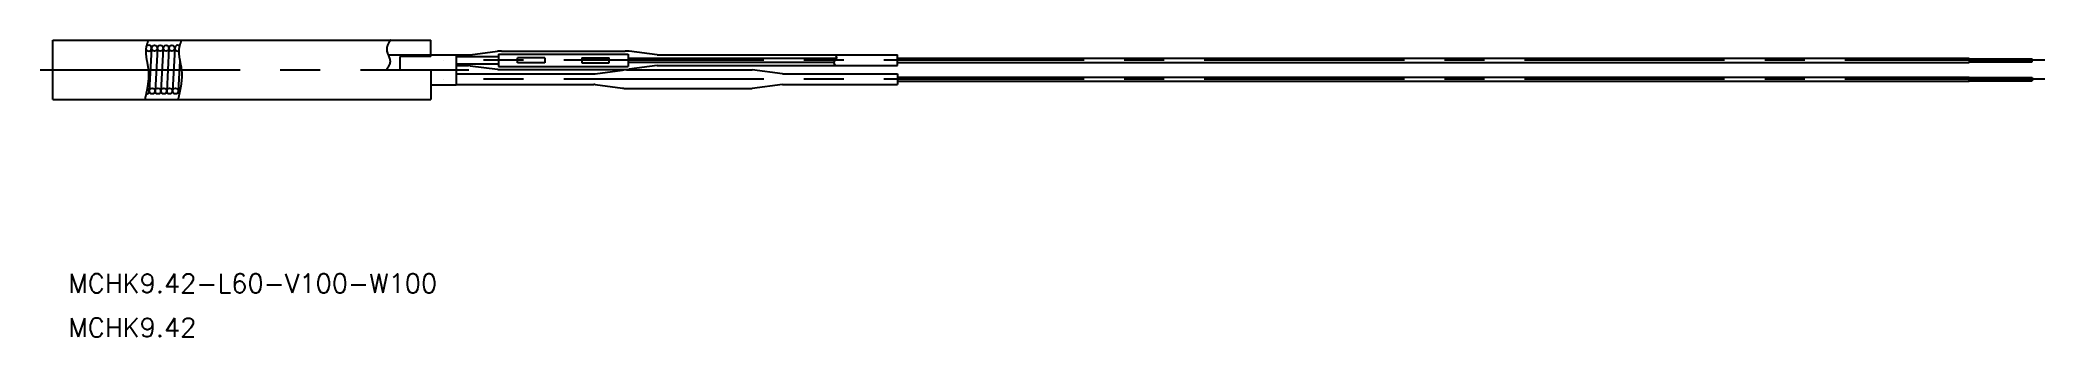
# Model space of a CAD drawing. Extents: x -2 to 316, y -38 to 9.
import ezdxf
from ezdxf.enums import TextEntityAlignment as Align

# ---------------------------------------------------------------- set-up
doc = ezdxf.new("R2010")
doc.units = 0
doc.linetypes.add('CENTER', pattern=[50.8, 31.75, -6.35, 6.35, -6.35])
doc.layers.get('0').update_dxf_attribs({"linetype": 'CONTINUOUS'})
doc.layers.add('CENTER', color=1, linetype='CONTINUOUS')
doc.styles.get("Standard").update_dxf_attribs({"font": 'txt.shx', "height": 3, "bigfont": 'bigfont.shx'})

msp = doc.modelspace()

# ---------------------------------------------------------------- linework, layer by layer
at = {"color": 7, "linetype": 'CONTINUOUS'}
for p, q in [((0, 9.42), (60, 9.42)), ((0, 0), (0, 9.42)), ((15.68, 8.1), (15.32, 1.32)), ((16.6, 8.1), (16.24, 1.32)), ((17.52, 8.1), (17.16, 1.32)), ((18.44, 8.1), (18.08, 1.32)), ((19.36, 8.1), (19, 1.32)), ((53.2, 7.09), (64, 7.09)), ((55.09, 4.71), (55.09, 6.83)), ((60, 6.83), (55.09, 6.83)), ((60, 6.83), (60, 9.42)), ((64, 7.09), (64, 2.33)), ((64, 7.06), (65.97, 7.06)), ((64, 6.8), (70.73, 6.8)), ((66.23, 7.08), (70.56, 7.64)), ((70.73, 7.18), (91.27, 7.18)), ((70.73, 7.18), (70.73, 5.24)), ((71.2, 7.68), (90.8, 7.68)), ((78.06, 6.6), (73.73, 6.6)), ((73.73, 5.82), (73.73, 6.6)), ((78.06, 6.6), (78.06, 5.82)), ((83.94, 6.6), (88.27, 6.6)), ((83.94, 6.6), (83.94, 5.82)), ((88.27, 5.82), (88.27, 6.6)), ((91.27, 7.18), (91.27, 5.24)), ((91.27, 6.52), (124.28, 6.52)), ((95.9, 7.06), (91.44, 7.64)), ((95.9, 7.06), (134, 7.06)), ((134, 5.36), (134, 7.06)), ((134, 6.55), (304, 6.55)), ((304, 6.55), (304, 5.87)), ((304, 6.46), (314, 6.46)), ((314, 5.96), (314, 6.46)), ((20.17, 6.14), (19.91, 1.32)), ((60, 4.71), (60, 0)), ((64, 5.62), (70.73, 5.62)), ((64, 5.36), (65.97, 5.36)), ((64, 4.06), (85.81, 4.06)), ((66.23, 5.34), (70.56, 4.78)), ((70.73, 5.24), (91.27, 5.24)), ((71.2, 4.74), (90.8, 4.74)), ((78.06, 5.82), (73.73, 5.82)), ((83.94, 5.82), (88.27, 5.82)), ((86.07, 4.08), (90.4, 4.64)), ((91.04, 4.68), (110.96, 4.68)), ((91.27, 5.9), (123.92, 5.9)), ((95.9, 5.36), (91.44, 4.78)), ((95.9, 5.36), (134, 5.36)), ((115.74, 4.06), (110.96, 4.68)), ((115.74, 4.06), (134, 4.06)), ((134, 5.87), (304, 5.87)), ((134, 4.06), (134, 2.36)), ((134, 3.55), (304, 3.55)), ((304, 5.96), (314, 5.96)), ((304, 2.87), (304, 3.55)), ((304, 3.46), (314, 3.46)), ((314, 3.46), (314, 2.96)), ((0, 0), (60, 0)), ((60, 2.33), (64, 2.33)), ((64, 2.36), (85.81, 2.36)), ((86.07, 2.34), (90.4, 1.78)), ((91.04, 1.74), (110.96, 1.74)), ((115.74, 2.36), (110.96, 1.74)), ((115.74, 2.36), (134, 2.36)), ((134, 2.87), (304, 2.87)), ((304, 2.96), (314, 2.96))]:
    msp.add_line(p, q, dxfattribs=at)
at = {"color": 3}
for points in [[(15.16, 9.42, 0), (15.14, 9.37, 0), (15.12, 9.32, 0), (15.11, 9.28, 0), (15.09, 9.23, 0), (15.07, 9.18, 0), (15.06, 9.13, 0), (15.04, 9.09, 0), (15.02, 9.04, 0), (15.01, 8.99, 0), (14.99, 8.94, 0), (14.98, 8.9, 0), (14.96, 8.85, 0), (14.95, 8.8, 0), (14.93, 8.75, 0), (14.92, 8.7, 0), (14.91, 8.66, 0), (14.89, 8.61, 0), (14.88, 8.56, 0), (14.87, 8.51, 0), (14.86, 8.46, 0), (14.85, 8.42, 0), (14.84, 8.37, 0), (14.83, 8.32, 0), (14.82, 8.27, 0), (14.81, 8.22, 0), (14.8, 8.17, 0), (14.79, 8.13, 0), (14.79, 8.08, 0), (14.78, 8.03, 0), (14.78, 7.98, 0), (14.77, 7.93, 0), (14.77, 7.88, 0), (14.76, 7.83, 0), (14.76, 7.79, 0), (14.76, 7.74, 0), (14.76, 7.69, 0), (14.76, 7.64, 0), (14.76, 7.59, 0), (14.76, 7.54, 0), (14.76, 7.49, 0), (14.76, 7.44, 0), (14.76, 7.39, 0), (14.76, 7.34, 0), (14.77, 7.29, 0), (14.77, 7.25, 0), (14.77, 7.2, 0), (14.78, 7.15, 0), (14.78, 7.1, 0), (14.79, 7.05, 0), (14.79, 7, 0), (14.8, 6.95, 0), (14.8, 6.9, 0), (14.81, 6.85, 0), (14.82, 6.8, 0), (14.82, 6.75, 0), (14.83, 6.7, 0), (14.84, 6.65, 0), (14.84, 6.6, 0), (14.85, 6.55, 0), (14.86, 6.5, 0), (14.87, 6.45, 0), (14.88, 6.4, 0), (14.88, 6.35, 0), (14.89, 6.3, 0), (14.9, 6.25, 0), (14.91, 6.2, 0), (14.92, 6.15, 0), (14.93, 6.1, 0), (14.94, 6.05, 0), (14.95, 6, 0), (14.96, 5.95, 0), (14.97, 5.9, 0), (14.97, 5.85, 0), (14.98, 5.8, 0), (14.99, 5.75, 0), (15, 5.7, 0), (15.01, 5.65, 0), (15.02, 5.6, 0), (15.03, 5.55, 0), (15.04, 5.5, 0), (15.05, 5.45, 0), (15.06, 5.4, 0), (15.07, 5.35, 0), (15.07, 5.3, 0), (15.08, 5.25, 0), (15.09, 5.2, 0), (15.1, 5.15, 0), (15.11, 5.1, 0), (15.11, 5.05, 0), (15.12, 5, 0), (15.13, 4.95, 0), (15.13, 4.9, 0), (15.14, 4.85, 0), (15.15, 4.8, 0), (15.15, 4.75, 0), (15.16, 4.7, 0), (15.16, 4.65, 0), (15.17, 4.6, 0), (15.17, 4.55, 0), (15.18, 4.5, 0), (15.18, 4.45, 0), (15.18, 4.4, 0), (15.19, 4.35, 0), (15.19, 4.3, 0), (15.19, 4.25, 0), (15.19, 4.2, 0), (15.19, 4.15, 0), (15.2, 4.1, 0), (15.2, 4.05, 0), (15.2, 4.01, 0), (15.2, 3.96, 0), (15.2, 3.91, 0), (15.2, 3.86, 0), (15.2, 3.81, 0), (15.2, 3.76, 0), (15.2, 3.71, 0), (15.2, 3.66, 0), (15.19, 3.61, 0), (15.19, 3.56, 0), (15.19, 3.51, 0), (15.19, 3.46, 0), (15.19, 3.41, 0), (15.18, 3.36, 0), (15.18, 3.31, 0), (15.18, 3.26, 0), (15.17, 3.21, 0), (15.17, 3.16, 0), (15.17, 3.11, 0), (15.16, 3.06, 0), (15.16, 3.01, 0), (15.15, 2.96, 0), (15.15, 2.91, 0), (15.14, 2.86, 0), (15.14, 2.81, 0), (15.13, 2.76, 0), (15.13, 2.71, 0), (15.12, 2.67, 0), (15.11, 2.62, 0), (15.11, 2.57, 0), (15.1, 2.52, 0), (15.1, 2.47, 0), (15.09, 2.42, 0), (15.08, 2.37, 0), (15.07, 2.32, 0), (15.07, 2.27, 0), (15.06, 2.22, 0), (15.05, 2.17, 0), (15.04, 2.12, 0), (15.04, 2.07, 0), (15.03, 2.02, 0), (15.02, 1.97, 0), (15.01, 1.92, 0), (15, 1.87, 0), (14.99, 1.82, 0), (14.98, 1.78, 0), (14.98, 1.73, 0), (14.97, 1.68, 0), (14.96, 1.63, 0), (14.95, 1.58, 0), (14.94, 1.53, 0), (14.93, 1.48, 0), (14.92, 1.43, 0), (14.91, 1.38, 0), (14.9, 1.33, 0), (14.89, 1.28, 0), (14.88, 1.23, 0), (14.87, 1.18, 0), (14.86, 1.13, 0), (14.85, 1.08, 0), (14.84, 1.04, 0), (14.83, 0.99, 0), (14.82, 0.94, 0), (14.81, 0.89, 0), (14.8, 0.84, 0), (14.78, 0.79, 0), (14.77, 0.74, 0), (14.76, 0.69, 0), (14.75, 0.64, 0), (14.74, 0.59, 0), (14.73, 0.54, 0), (14.72, 0.49, 0), (14.71, 0.44, 0), (14.7, 0.39, 0), (14.68, 0.35, 0), (14.67, 0.3, 0), (14.66, 0.25, 0), (14.65, 0.2, 0), (14.64, 0.15, 0), (14.63, 0.1, 0), (14.62, 0.05, 0), (14.61, 0, 0)], [(20.42, 9.42, 0), (20.41, 9.37, 0), (20.39, 9.32, 0), (20.37, 9.28, 0), (20.35, 9.23, 0), (20.33, 9.18, 0), (20.32, 9.13, 0), (20.3, 9.09, 0), (20.28, 9.04, 0), (20.27, 8.99, 0), (20.25, 8.94, 0), (20.23, 8.9, 0), (20.22, 8.85, 0), (20.2, 8.8, 0), (20.19, 8.75, 0), (20.17, 8.71, 0), (20.16, 8.66, 0), (20.14, 8.61, 0), (20.13, 8.56, 0), (20.12, 8.51, 0), (20.11, 8.47, 0), (20.09, 8.42, 0), (20.08, 8.37, 0), (20.07, 8.32, 0), (20.06, 8.27, 0), (20.05, 8.23, 0), (20.04, 8.18, 0), (20.04, 8.13, 0), (20.03, 8.08, 0), (20.02, 8.03, 0), (20.02, 7.98, 0), (20.01, 7.94, 0), (20.01, 7.89, 0), (20, 7.84, 0), (20, 7.79, 0), (20, 7.74, 0), (20, 7.69, 0), (20, 7.64, 0), (20, 7.59, 0), (20, 7.55, 0), (20, 7.5, 0), (20, 7.45, 0), (20, 7.4, 0), (20, 7.35, 0), (20, 7.3, 0), (20.01, 7.25, 0), (20.01, 7.2, 0), (20.02, 7.15, 0), (20.02, 7.1, 0), (20.02, 7.05, 0), (20.03, 7, 0), (20.04, 6.95, 0), (20.04, 6.9, 0), (20.05, 6.86, 0), (20.05, 6.81, 0), (20.06, 6.76, 0), (20.07, 6.71, 0), (20.08, 6.66, 0), (20.08, 6.61, 0), (20.09, 6.56, 0), (20.1, 6.51, 0), (20.11, 6.46, 0), (20.12, 6.41, 0), (20.13, 6.36, 0), (20.14, 6.31, 0), (20.15, 6.26, 0), (20.16, 6.21, 0), (20.17, 6.16, 0), (20.18, 6.11, 0), (20.19, 6.06, 0), (20.2, 6.01, 0), (20.2, 5.96, 0), (20.21, 5.91, 0), (20.22, 5.86, 0), (20.23, 5.81, 0), (20.24, 5.76, 0), (20.25, 5.71, 0), (20.26, 5.66, 0), (20.27, 5.61, 0), (20.28, 5.56, 0), (20.29, 5.51, 0), (20.3, 5.46, 0), (20.31, 5.41, 0), (20.32, 5.36, 0), (20.33, 5.31, 0), (20.34, 5.26, 0), (20.35, 5.21, 0), (20.36, 5.16, 0), (20.37, 5.11, 0), (20.37, 5.06, 0), (20.38, 5.01, 0), (20.39, 4.96, 0), (20.4, 4.91, 0), (20.4, 4.86, 0), (20.41, 4.81, 0), (20.42, 4.76, 0), (20.42, 4.71, 0), (20.43, 4.66, 0), (20.43, 4.61, 0), (20.44, 4.56, 0), (20.44, 4.51, 0), (20.45, 4.46, 0), (20.45, 4.41, 0), (20.46, 4.36, 0), (20.46, 4.31, 0), (20.46, 4.26, 0), (20.46, 4.21, 0), (20.47, 4.16, 0), (20.47, 4.11, 0), (20.47, 4.06, 0), (20.47, 4.01, 0), (20.47, 3.96, 0), (20.47, 3.91, 0), (20.47, 3.86, 0), (20.47, 3.81, 0), (20.47, 3.76, 0), (20.47, 3.71, 0), (20.47, 3.66, 0), (20.47, 3.61, 0), (20.47, 3.56, 0), (20.47, 3.51, 0), (20.46, 3.46, 0), (20.46, 3.41, 0), (20.46, 3.36, 0), (20.46, 3.31, 0), (20.45, 3.26, 0), (20.45, 3.21, 0), (20.45, 3.16, 0), (20.44, 3.11, 0), (20.44, 3.07, 0), (20.43, 3.02, 0), (20.43, 2.97, 0), (20.43, 2.92, 0), (20.42, 2.87, 0), (20.41, 2.82, 0), (20.41, 2.77, 0), (20.4, 2.72, 0), (20.4, 2.67, 0), (20.39, 2.62, 0), (20.39, 2.57, 0), (20.38, 2.52, 0), (20.37, 2.47, 0), (20.37, 2.42, 0), (20.36, 2.37, 0), (20.35, 2.32, 0), (20.34, 2.27, 0), (20.34, 2.22, 0), (20.33, 2.17, 0), (20.32, 2.12, 0), (20.31, 2.07, 0), (20.3, 2.03, 0), (20.3, 1.98, 0), (20.29, 1.93, 0), (20.28, 1.88, 0), (20.27, 1.83, 0), (20.26, 1.78, 0), (20.25, 1.73, 0), (20.24, 1.68, 0), (20.23, 1.63, 0), (20.22, 1.58, 0), (20.21, 1.53, 0), (20.2, 1.48, 0), (20.19, 1.43, 0), (20.18, 1.38, 0), (20.17, 1.33, 0), (20.16, 1.28, 0), (20.15, 1.23, 0), (20.14, 1.18, 0), (20.13, 1.14, 0), (20.12, 1.09, 0), (20.11, 1.04, 0), (20.1, 0.99, 0), (20.09, 0.94, 0), (20.08, 0.89, 0), (20.07, 0.84, 0), (20.06, 0.79, 0), (20.04, 0.74, 0), (20.03, 0.69, 0), (20.02, 0.64, 0), (20.01, 0.59, 0), (20, 0.54, 0), (19.99, 0.49, 0), (19.98, 0.44, 0), (19.96, 0.39, 0), (19.95, 0.35, 0), (19.94, 0.3, 0), (19.93, 0.25, 0), (19.92, 0.2, 0), (19.91, 0.15, 0), (19.9, 0.1, 0), (19.88, 0.05, 0), (19.87, 0, 0)], [(53.57, 9.42, 0), (53.55, 9.4, 0), (53.54, 9.37, 0), (53.52, 9.35, 0), (53.51, 9.32, 0), (53.49, 9.3, 0), (53.48, 9.27, 0), (53.46, 9.25, 0), (53.45, 9.23, 0), (53.44, 9.2, 0), (53.42, 9.18, 0), (53.41, 9.15, 0), (53.39, 9.13, 0), (53.38, 9.1, 0), (53.36, 9.08, 0), (53.35, 9.06, 0), (53.34, 9.03, 0), (53.32, 9.01, 0), (53.31, 8.98, 0), (53.3, 8.96, 0), (53.28, 8.93, 0), (53.27, 8.91, 0), (53.26, 8.89, 0), (53.24, 8.86, 0), (53.23, 8.84, 0), (53.22, 8.81, 0), (53.21, 8.79, 0), (53.2, 8.76, 0), (53.18, 8.74, 0), (53.17, 8.71, 0), (53.16, 8.69, 0), (53.15, 8.67, 0), (53.14, 8.64, 0), (53.13, 8.62, 0), (53.12, 8.59, 0), (53.11, 8.57, 0), (53.1, 8.54, 0), (53.09, 8.52, 0), (53.08, 8.49, 0), (53.07, 8.47, 0), (53.07, 8.44, 0), (53.06, 8.42, 0), (53.05, 8.4, 0), (53.04, 8.37, 0), (53.04, 8.35, 0), (53.03, 8.32, 0), (53.02, 8.3, 0), (53.02, 8.27, 0), (53.01, 8.25, 0), (53.01, 8.22, 0), (53, 8.2, 0), (53, 8.17, 0), (52.99, 8.15, 0), (52.99, 8.12, 0), (52.99, 8.1, 0), (52.99, 8.07, 0), (52.98, 8.05, 0), (52.98, 8.02, 0), (52.98, 8, 0), (52.98, 7.97, 0), (52.98, 7.95, 0), (52.98, 7.92, 0), (52.98, 7.9, 0), (52.98, 7.87, 0), (52.98, 7.85, 0), (52.99, 7.82, 0), (52.99, 7.8, 0), (52.99, 7.77, 0), (53, 7.75, 0), (53, 7.72, 0), (53.01, 7.7, 0), (53.01, 7.67, 0), (53.02, 7.65, 0), (53.02, 7.62, 0), (53.03, 7.6, 0), (53.03, 7.57, 0), (53.04, 7.54, 0), (53.05, 7.52, 0), (53.06, 7.49, 0), (53.06, 7.47, 0), (53.07, 7.44, 0), (53.08, 7.42, 0), (53.09, 7.39, 0), (53.1, 7.37, 0), (53.11, 7.34, 0), (53.11, 7.32, 0), (53.12, 7.29, 0), (53.13, 7.26, 0), (53.14, 7.24, 0), (53.15, 7.21, 0), (53.16, 7.19, 0), (53.17, 7.16, 0), (53.18, 7.14, 0), (53.19, 7.11, 0), (53.2, 7.09, 0), (53.21, 7.06, 0), (53.23, 7.03, 0), (53.24, 7.01, 0), (53.25, 6.98, 0), (53.26, 6.96, 0), (53.27, 6.93, 0), (53.28, 6.91, 0), (53.29, 6.88, 0), (53.3, 6.86, 0), (53.31, 6.83, 0), (53.32, 6.8, 0), (53.33, 6.78, 0), (53.34, 6.75, 0), (53.35, 6.73, 0), (53.36, 6.7, 0), (53.37, 6.68, 0), (53.38, 6.65, 0), (53.39, 6.63, 0), (53.39, 6.6, 0), (53.4, 6.58, 0), (53.41, 6.55, 0), (53.42, 6.53, 0), (53.43, 6.5, 0), (53.44, 6.47, 0), (53.44, 6.45, 0), (53.45, 6.42, 0), (53.46, 6.4, 0), (53.46, 6.37, 0), (53.47, 6.35, 0), (53.48, 6.32, 0), (53.48, 6.3, 0), (53.49, 6.27, 0), (53.49, 6.25, 0), (53.49, 6.22, 0), (53.5, 6.2, 0), (53.5, 6.17, 0), (53.5, 6.15, 0), (53.51, 6.12, 0), (53.51, 6.1, 0), (53.51, 6.07, 0), (53.51, 6.05, 0), (53.51, 6.02, 0), (53.51, 6, 0), (53.51, 5.98, 0), (53.51, 5.95, 0), (53.51, 5.93, 0), (53.5, 5.9, 0), (53.5, 5.88, 0), (53.5, 5.85, 0), (53.49, 5.83, 0), (53.49, 5.8, 0), (53.48, 5.78, 0), (53.48, 5.76, 0), (53.47, 5.73, 0), (53.47, 5.71, 0), (53.46, 5.68, 0), (53.45, 5.66, 0), (53.44, 5.63, 0), (53.43, 5.61, 0), (53.43, 5.59, 0), (53.42, 5.56, 0), (53.41, 5.54, 0), (53.4, 5.51, 0), (53.39, 5.49, 0), (53.38, 5.47, 0), (53.37, 5.44, 0), (53.36, 5.42, 0), (53.34, 5.4, 0), (53.33, 5.37, 0), (53.32, 5.35, 0), (53.31, 5.32, 0), (53.3, 5.3, 0), (53.28, 5.28, 0), (53.27, 5.25, 0), (53.26, 5.23, 0), (53.24, 5.21, 0), (53.23, 5.18, 0), (53.21, 5.16, 0), (53.2, 5.13, 0), (53.19, 5.11, 0), (53.17, 5.09, 0), (53.16, 5.06, 0), (53.14, 5.04, 0), (53.13, 5.02, 0), (53.11, 4.99, 0), (53.1, 4.97, 0), (53.08, 4.95, 0), (53.06, 4.92, 0), (53.05, 4.9, 0), (53.03, 4.87, 0), (53.02, 4.85, 0), (53, 4.83, 0), (52.99, 4.8, 0), (52.97, 4.78, 0), (52.95, 4.76, 0), (52.94, 4.73, 0), (52.92, 4.71, 0)], [(124.18, 7.06, 0), (124.19, 7.05, 0), (124.19, 7.04, 0), (124.19, 7.03, 0), (124.2, 7.02, 0), (124.2, 7.01, 0), (124.21, 7, 0), (124.21, 6.99, 0), (124.22, 6.98, 0), (124.22, 6.97, 0), (124.22, 6.96, 0), (124.23, 6.95, 0), (124.23, 6.94, 0), (124.23, 6.93, 0), (124.24, 6.92, 0), (124.24, 6.91, 0), (124.24, 6.9, 0), (124.25, 6.89, 0), (124.25, 6.88, 0), (124.25, 6.87, 0), (124.26, 6.86, 0), (124.26, 6.86, 0), (124.26, 6.85, 0), (124.27, 6.84, 0), (124.27, 6.83, 0), (124.27, 6.82, 0), (124.27, 6.81, 0), (124.28, 6.8, 0), (124.28, 6.79, 0), (124.28, 6.78, 0), (124.28, 6.77, 0), (124.28, 6.76, 0), (124.29, 6.75, 0), (124.29, 6.74, 0), (124.29, 6.73, 0), (124.29, 6.72, 0), (124.29, 6.71, 0), (124.3, 6.7, 0), (124.3, 6.69, 0), (124.3, 6.68, 0), (124.3, 6.67, 0), (124.3, 6.66, 0), (124.3, 6.65, 0), (124.3, 6.65, 0), (124.3, 6.64, 0), (124.3, 6.63, 0), (124.3, 6.62, 0), (124.3, 6.61, 0), (124.3, 6.6, 0), (124.3, 6.59, 0), (124.3, 6.58, 0), (124.3, 6.57, 0), (124.3, 6.56, 0), (124.29, 6.55, 0), (124.29, 6.54, 0), (124.29, 6.54, 0), (124.29, 6.53, 0), (124.28, 6.52, 0), (124.28, 6.51, 0), (124.28, 6.5, 0), (124.28, 6.49, 0), (124.27, 6.48, 0), (124.27, 6.47, 0), (124.27, 6.46, 0), (124.26, 6.46, 0), (124.26, 6.45, 0), (124.25, 6.44, 0), (124.25, 6.43, 0), (124.25, 6.42, 0), (124.24, 6.41, 0), (124.24, 6.4, 0), (124.23, 6.4, 0), (124.23, 6.39, 0), (124.22, 6.38, 0), (124.22, 6.37, 0), (124.21, 6.36, 0), (124.2, 6.35, 0), (124.2, 6.35, 0), (124.19, 6.34, 0), (124.19, 6.33, 0), (124.18, 6.32, 0), (124.17, 6.31, 0), (124.17, 6.3, 0), (124.16, 6.3, 0), (124.16, 6.29, 0), (124.15, 6.28, 0), (124.14, 6.27, 0), (124.14, 6.26, 0), (124.13, 6.25, 0), (124.12, 6.25, 0), (124.12, 6.24, 0), (124.11, 6.23, 0), (124.11, 6.22, 0), (124.1, 6.21, 0), (124.09, 6.21, 0), (124.09, 6.2, 0), (124.08, 6.19, 0), (124.07, 6.18, 0), (124.07, 6.17, 0), (124.06, 6.16, 0), (124.06, 6.16, 0), (124.05, 6.15, 0), (124.04, 6.14, 0), (124.04, 6.13, 0), (124.03, 6.12, 0), (124.02, 6.12, 0), (124.02, 6.11, 0), (124.01, 6.1, 0), (124.01, 6.09, 0), (124, 6.08, 0), (124, 6.08, 0), (123.99, 6.07, 0), (123.99, 6.06, 0), (123.98, 6.05, 0), (123.98, 6.04, 0), (123.97, 6.03, 0), (123.97, 6.03, 0), (123.96, 6.02, 0), (123.96, 6.01, 0), (123.95, 6, 0), (123.95, 5.99, 0), (123.95, 5.98, 0), (123.94, 5.98, 0), (123.94, 5.97, 0), (123.94, 5.96, 0), (123.93, 5.95, 0), (123.93, 5.94, 0), (123.93, 5.93, 0), (123.93, 5.93, 0), (123.92, 5.92, 0), (123.92, 5.91, 0), (123.92, 5.9, 0), (123.92, 5.89, 0), (123.92, 5.88, 0), (123.92, 5.87, 0), (123.92, 5.87, 0), (123.92, 5.86, 0), (123.92, 5.85, 0), (123.92, 5.84, 0), (123.92, 5.83, 0), (123.92, 5.82, 0), (123.92, 5.81, 0), (123.92, 5.8, 0), (123.92, 5.8, 0), (123.92, 5.79, 0), (123.92, 5.78, 0), (123.92, 5.77, 0), (123.93, 5.76, 0), (123.93, 5.75, 0), (123.93, 5.74, 0), (123.93, 5.73, 0), (123.94, 5.73, 0), (123.94, 5.72, 0), (123.94, 5.71, 0), (123.95, 5.7, 0), (123.95, 5.69, 0), (123.95, 5.68, 0), (123.96, 5.67, 0), (123.96, 5.66, 0), (123.96, 5.65, 0), (123.97, 5.64, 0), (123.97, 5.63, 0), (123.98, 5.63, 0), (123.98, 5.62, 0), (123.98, 5.61, 0), (123.99, 5.6, 0), (124, 5.59, 0), (124, 5.58, 0), (124, 5.57, 0), (124.01, 5.56, 0), (124.02, 5.55, 0), (124.02, 5.54, 0), (124.03, 5.53, 0), (124.03, 5.53, 0), (124.04, 5.52, 0), (124.04, 5.51, 0), (124.05, 5.5, 0), (124.05, 5.49, 0), (124.06, 5.48, 0), (124.06, 5.47, 0), (124.07, 5.46, 0), (124.08, 5.45, 0), (124.08, 5.44, 0), (124.09, 5.43, 0), (124.09, 5.42, 0), (124.1, 5.41, 0), (124.11, 5.4, 0), (124.11, 5.4, 0), (124.12, 5.39, 0), (124.12, 5.38, 0), (124.13, 5.37, 0), (124.14, 5.36, 0)]]:
    msp.add_polyline3d(points, dxfattribs=at)
at = {"color": 7, "linetype": 'CONTINUOUS'}
for centre in [(16.15, 8.13), (17.07, 8.13), (17.98, 8.13), (18.9, 8.13), (15.78, 1.32), (16.7, 1.32), (17.62, 1.32), (18.54, 1.32), (19.46, 1.32)]:
    msp.add_circle(centre, 0.457, dxfattribs=at)
for centre, radius, start, end in [((15.23, 8.13), 0.457, 191.1761, 150.4652), ((19.82, 8.13), 0.457, 50.3801, 293.0108), ((65.97, 9.06), 2, 270, 277.3803), ((71.2, 2.68), 5, 90, 97.3803), ((90.8, 2.68), 5, 82.6197, 90), ((65.97, 3.36), 2, 82.6197, 90), ((71.2, 9.74), 5, 262.6197, 270), ((85.81, 6.06), 2, 270, 277.3803), ((91.04, -0.32), 5, 90, 97.3803), ((90.8, 9.74), 5, 270, 277.3803), ((14.87, 1.32), 0.457, 261.5814, 75.597), ((20.37, 1.27), 0.457, 105.2673, 231.4055), ((85.81, 0.36), 2, 82.6197, 90), ((91.04, 6.74), 5, 262.6197, 270)]:
    msp.add_arc(centre, radius, start, end, dxfattribs=at)
at = {"layer": 'CENTER', "color": 1, "linetype": 'CENTER'}
for p, q in [((-2, 4.71), (66, 4.71)), ((316, 6.21), (62, 6.21)), ((316, 3.21), (62, 3.21))]:
    msp.add_line(p, q, dxfattribs=at)

# ---------------------------------------------------------------- texts
at = {"color": 7, "linetype": 'CONTINUOUS'}
for s, p in [('MCHK9.42-L60-V100-W100', (2.48, -29.21)), ('MCHK9.42', (2.48, -36.21))]:
    msp.add_text(s, height=3, dxfattribs=at).set_placement(p, align=Align.MIDDLE_LEFT)

doc.saveas('drawing.dxf')
